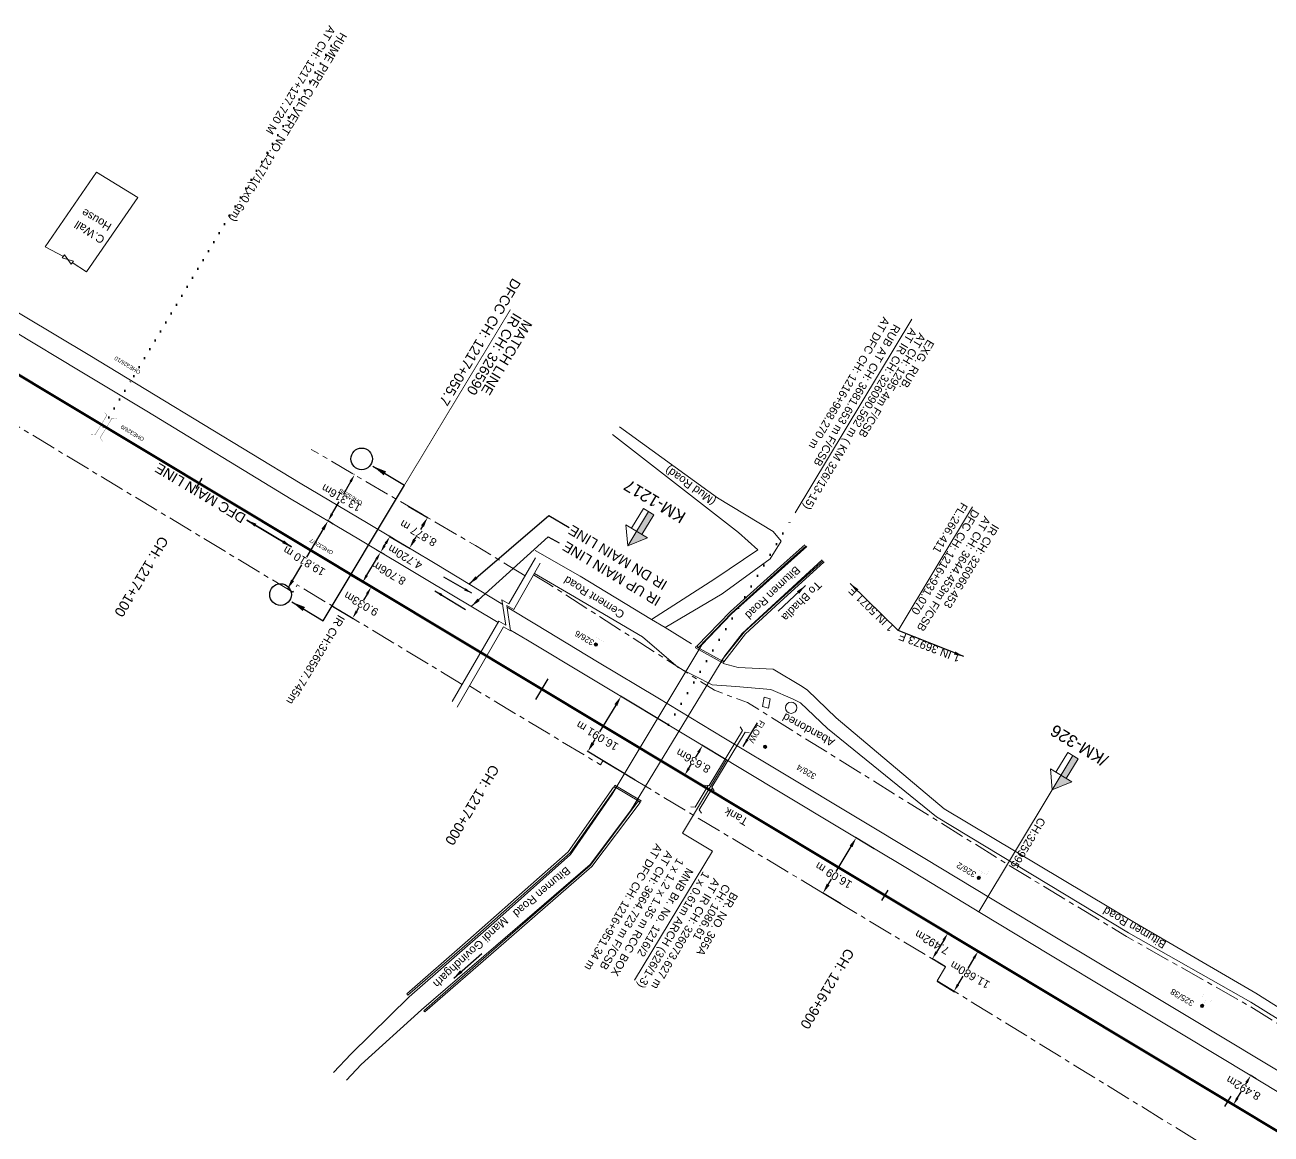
# Model space of a CAD drawing. Header units: metres. Extents: x 622835 to 629437, y 3390046 to 3394575.
# Drawn here: x 623027.5 to 623339, y 3394260.8 to 3394538.1 of the extents above; entities that cross this region are included whole.
import ezdxf
from ezdxf.enums import TextEntityAlignment as Align

# ---------------------------------------------------------------- set-up
doc = ezdxf.new("R2010")
doc.units = ezdxf.units.M
doc.header["$LTSCALE"] = 2
doc.header["$MEASUREMENT"] = 0
doc.header["$PDMODE"] = 35
doc.header["$PDSIZE"] = 5
for name, pattern in [('ACAD_ISO07W100', [3, 0, -3]), ('CENTER', [2, 1.25, -0.25, 0.25, -0.25]), ('CENTER2', [1.125, 0.75, -0.125, 0.125, -0.125]), ('DOT', [0.25, 0, -0.25]), ('PHANTOM2', [1.25, 0.625, -0.125, 0.125, -0.125, 0.125, -0.125])]:
    doc.linetypes.add(name, pattern=pattern)
doc.layers.get('Defpoints').update_dxf_attribs({"color": 5, "lineweight": 0})
for name, color, linetype, lineweight in [('Boundary Dim', 10, 'Continuous', 13), ('C-ALIG-DG-LINE', 1, 'CENTER2', 70), ('C-ALIG-LABL-DG', 1, 'Continuous', 25), ('Commercial Building Pucca', 7, 'Continuous', 13), ('Commercial Building Semipucca', 7, 'Continuous', 13), ('Compound Wall', 7, 'Continuous', 13), ('Culvert Parapet', 7, 'Continuous', 0), ('DFCC BOUNDARY', 6, 'CENTER', 0), ('DOTED LINE', 7, 'ACAD_ISO07W100', 18), ('EXISTING BRIDGE DETAILS', 7, 'Continuous', 0), ('Existing Chainage', 7, 'Continuous', 0), ('Existing IR Chainage', 7, 'Continuous', 0), ('flow direction', 7, 'Continuous', 0), ('Gate', 7, 'Continuous', 13), ('IR Cut & Connection', 190, 'Continuous', 0), ('KM STONE', 7, 'Continuous', 0), ('LC DETAILS IN PLAN', 7, 'Continuous', 0), ("MANDI GOBINDGARH STN. SRJ's", 251, 'Continuous', 0), ('MATCH LINE', 7, 'Continuous', 0), ('OHE MAST', 7, 'Continuous', 0), ('Proposed Chainage', 10, 'Continuous', 0), ('PROPOSED DFCC TRACK', 1, 'Continuous', 0), ('PROPOSED GRADES IN PLAN', 10, 'Continuous', 0), ('Proposed TPTC Chainages', 10, 'Continuous', 0), ('RLY BOUNDARY', 32, 'CENTER', 0), ('Subroad Edge', 7, 'Continuous', 0), ('Text', 7, 'Continuous', 0), ('Wing Wall', 7, 'Continuous', 0)]:
    doc.layers.add(name, color=color, linetype=linetype, lineweight=lineweight)
for name, color, linetype in [('Dimension', 10, 'Continuous'), ('OHE MAST TEXT', 251, 'Continuous'), ('OP-3 CH UP', 7, 'Continuous'), ('title', 7, 'Continuous')]:
    doc.layers.add(name, color=color, linetype=linetype)
doc.styles.add('ARIAL', font='arial.ttf')
doc.styles.get("Standard").update_dxf_attribs({"font": 'arial.ttf'})
doc.styles.add('Style-Arial', font='arial.ttf')
doc.dimstyles.new('DIM', dxfattribs={"dimtxt": 2.5, "dimasz": 2.5, "dimexe": 0.18, "dimexo": 0.0625, "dimgap": 0.09, "dimtad": 0, "dimtih": 1, "dimtoh": 1, "dimdec": 3, "dimzin": 0, "dimdsep": 46, "dimtxsty": 'Standard', "dimcen": 0.09, "dimadec": 0, "dimazin": 0, "dimtfac": 1, "dimtdec": 3, "dimtofl": 0, "dimtmove": 0, "dimatfit": 3, "dimfxl": 1, "dimtolj": 1, "dimtzin": 0, "dimarcsym": 0})
doc.dimstyles.new('ISO-25', dxfattribs={"dimtxt": 2.5, "dimasz": 2.5, "dimexe": 1.25, "dimexo": 0.625, "dimtad": 1, "dimdec": 3, "dimtxsty": 'Standard', "dimcen": 2.5, "dimadec": 0, "dimazin": 0, "dimtfac": 1, "dimtdec": 3, "dimtmove": 0, "dimatfit": 3, "dimfxl": 1, "dimarcsym": 0})
doc.dimstyles.get("Standard").update_dxf_attribs({"dimtxt": 2.5, "dimasz": 2.5, "dimexe": 0.18, "dimexo": 0.0625, "dimgap": 0.09, "dimtad": 0, "dimtih": 1, "dimtoh": 1, "dimdec": 3, "dimzin": 0, "dimdsep": 46, "dimtxsty": 'Standard', "dimcen": 0.09, "dimaunit": 1, "dimadec": 4, "dimazin": 0, "dimtfac": 1, "dimtdec": 3, "dimtofl": 0, "dimtmove": 0, "dimatfit": 3, "dimfxl": 1, "dimtolj": 1, "dimtzin": 0, "dimarcsym": 0})
doc.dimstyles.new('Standard$0', dxfattribs={"dimscale": 15, "dimtxt": 0.18, "dimasz": 0.18, "dimexe": 0.18, "dimexo": 0.0625, "dimgap": 0.09, "dimtad": 1, "dimtih": 1, "dimtoh": 1, "dimzin": 0, "dimdsep": 46, "dimtxsty": 'Standard', "dimcen": -0.09, "dimclrd": 256, "dimclre": 256, "dimclrt": 256, "dimadec": 0, "dimazin": 0, "dimtfac": 1, "dimtofl": 0, "dimtmove": 0, "dimatfit": 3, "dimfxl": 1, "dimtolj": 1, "dimtzin": 0, "dimlwd": -1, "dimlwe": -1, "dimarcsym": 0})

# ---------------------------------------------------------------- blocks, each defined once
blk = doc.blocks.new('*D553')
at = {"layer": 'Defpoints', "color": 0, "ltscale": 2.5, "transparency": 16777216}
for p in [(623333.91, 3394275.41), (623335.35, 3394274.55), (623331.03, 3394267.24)]:
    blk.add_point(p, dxfattribs=at)
at = {"layer": 'Dimension', "color": 0, "lineweight": -2, "ltscale": 2.5, "transparency": 16777216}
for p, q in [((623335.3, 3394274.58), (623333.75, 3394275.5)), ((623330.6, 3394269.82), (623331.51, 3394271.35)), ((623332.89, 3394273.69), (623332.64, 3394273.27)), ((623330.97, 3394267.28), (623329.43, 3394268.19))]:
    blk.add_line(p, q, dxfattribs=at)
at = {"layer": 'Dimension', "color": 0, "ltscale": 2.5, "transparency": 16777216}
for points in [[(623332.6, 3394273.86), (623333.17, 3394273.52), (623333.91, 3394275.41)], [(623330.31, 3394269.99), (623330.89, 3394269.65), (623329.58, 3394268.1)]]:
    blk.add_solid(points, dxfattribs=at)
at = {"layer": 'Dimension', "color": 0, "lineweight": 0, "ltscale": 2.5, "transparency": 16777216, "insert": (623332.07, 3394272.31), "char_height": 2, "attachment_point": 5, "rotation": 150}
blk.add_mtext('\\A1;8.492m', dxfattribs=at)
blk = doc.blocks.new('*D554')
at = {"layer": 'Defpoints', "color": 0, "ltscale": 2.5, "transparency": 16777216}
for p in [(623196.9, 3394357.93), (623202.88, 3394354.33), (623198.43, 3394346.93)]:
    blk.add_point(p, dxfattribs=at)
at = {"layer": 'Dimension', "color": 0, "lineweight": -2, "ltscale": 2.5, "transparency": 16777216}
for p, q in [((623195.87, 3394356.21), (623195.17, 3394355.05)), ((623202.83, 3394354.36), (623196.75, 3394358.02)), ((623193.48, 3394352.24), (623194.03, 3394353.15)), ((623198.38, 3394346.96), (623192.3, 3394350.62))]:
    blk.add_line(p, q, dxfattribs=at)
at = {"layer": 'Dimension', "color": 0, "ltscale": 2.5, "transparency": 16777216}
for points in [[(623195.59, 3394356.38), (623196.16, 3394356.04), (623196.9, 3394357.93)], [(623193.2, 3394352.41), (623193.77, 3394352.07), (623192.45, 3394350.53)]]:
    blk.add_solid(points, dxfattribs=at)
at = {"layer": 'Dimension', "color": 0, "lineweight": 0, "ltscale": 2.5, "transparency": 16777216, "insert": (623194.6, 3394354.1), "char_height": 2, "attachment_point": 5, "rotation": 150}
blk.add_mtext('\\A1;8.636m', dxfattribs=at)
blk = doc.blocks.new('OHE MAST')
h = blk.add_hatch(color=256)
edge = h.paths.add_edge_path()
edge.add_arc((0, 0), 0.412, 0, 360)
at = {"lineweight": 13, "const_width": 0.008, "flags": 128}
for points in [[(1.2, 2.8), (1.2, 1.6), (-1.2, 1.6), (-1.2, 2.8)], [(0, 1.6), (0, 0)]]:
    blk.add_lwpolyline(points, dxfattribs=at)
blk.add_circle((0, 0), 0.412)
blk = doc.blocks.new('*D581')
at = {"layer": 'Boundary Dim', "color": 0, "lineweight": -2, "transparency": 16777216}
for p, q in [((623261.6, 3394308.99), (623265.92, 3394306.38)), ((623264.74, 3394304.76), (623263.19, 3394302.2)), ((623260.77, 3394298.18), (623262.04, 3394300.29)), ((623255.57, 3394298.98), (623259.89, 3394296.37))]:
    blk.add_line(p, q, dxfattribs=at)
at = {"layer": 'Boundary Dim', "color": 0, "transparency": 16777216}
for points in [[(623264.45, 3394304.93), (623265.02, 3394304.59), (623265.77, 3394306.47)], [(623260.49, 3394298.35), (623261.06, 3394298.01), (623259.74, 3394296.47)]]:
    blk.add_solid(points, dxfattribs=at)
at = {"layer": 'Defpoints', "color": 0, "transparency": 16777216}
for p in [(623261.54, 3394309.02), (623265.77, 3394306.47), (623255.51, 3394299.01)]:
    blk.add_point(p, dxfattribs=at)
at = {"layer": 'Boundary Dim', "color": 0, "transparency": 16777216, "insert": (623263.75, 3394300.59), "char_height": 2, "attachment_point": 5, "rotation": 150}
blk.add_mtext('\\A1;11.680m', dxfattribs=at)
blk = doc.blocks.new('*D582')
at = {"layer": 'Defpoints', "color": 0, "ltscale": 2.5, "transparency": 16777216}
for p in [(623115.35, 3394406.88), (623116.43, 3394406.24), (623110.89, 3394399.41)]:
    blk.add_point(p, dxfattribs=at)
at = {"layer": 'Dimension', "color": 0, "lineweight": -2, "ltscale": 2.5, "transparency": 16777216}
for p, q in [((623115.41, 3394406.85), (623116.58, 3394406.15)), ((623112.99, 3394400.48), (623115.4, 3394404.52)), ((623110.94, 3394399.38), (623112.11, 3394398.68))]:
    blk.add_line(p, q, dxfattribs=at)
at = {"layer": 'Dimension', "color": 0, "ltscale": 2.5, "transparency": 16777216}
for points in [[(623115.12, 3394404.69), (623115.69, 3394404.35), (623116.43, 3394406.24)], [(623112.7, 3394400.66), (623113.27, 3394400.31), (623111.96, 3394398.77)]]:
    blk.add_solid(points, dxfattribs=at)
at = {"layer": 'Dimension', "color": 0, "lineweight": 0, "ltscale": 2.5, "transparency": 16777216, "insert": (623118.44, 3394401.1), "char_height": 2, "attachment_point": 5, "rotation": 150}
blk.add_mtext('\\A1;8.706m', dxfattribs=at)
blk = doc.blocks.new('*D583')
at = {"layer": 'Defpoints', "color": 0, "ltscale": 2.5, "transparency": 16777216}
for p in [(623118.76, 3394410.15), (623119.69, 3394409.6), (623117.36, 3394405.69)]:
    blk.add_point(p, dxfattribs=at)
at = {"layer": 'Dimension', "color": 0, "lineweight": -2, "ltscale": 2.5, "transparency": 16777216}
for p, q in [((623117.45, 3394407.96), (623117.74, 3394408.43)), ((623119.64, 3394409.63), (623118.61, 3394410.24)), ((623117.31, 3394405.72), (623116.27, 3394406.34))]:
    blk.add_line(p, q, dxfattribs=at)
at = {"layer": 'Dimension', "color": 0, "ltscale": 2.5, "transparency": 16777216}
for points in [[(623117.17, 3394408.13), (623117.74, 3394407.79), (623116.43, 3394406.24)], [(623117.45, 3394408.61), (623118.02, 3394408.26), (623118.76, 3394410.15)]]:
    blk.add_solid(points, dxfattribs=at)
at = {"layer": 'Dimension', "color": 0, "lineweight": 0, "ltscale": 2.5, "transparency": 16777216, "insert": (623122.58, 3394405.05), "char_height": 2, "attachment_point": 5, "rotation": 150}
blk.add_mtext('\\A1;4.720m', dxfattribs=at)
blk = doc.blocks.new('KM POST PLAN')
at = {"lineweight": 0, "extrusion": (0, 0, -1)}
h = blk.add_hatch(color=256, dxfattribs=at)
h.paths.add_polyline_path([(0, -20), (0, -8.47), (3, -8.47), (3, -20)])
h.paths.add_polyline_path([(0, -8.47), (0, 0), (6.25, -8.47), (3, -8.47)], flags=16)
at = {"lineweight": 0, "flags": 128}
for points in [[(0, 0), (-6.25, -8.47), (6.25, -8.47)], [(0, 0), (0, -20)], [(0, 0), (6.25, -8.47)], [(3, -8.47), (3, -20), (-3, -20), (-3, -8.47)]]:
    blk.add_lwpolyline(points, dxfattribs=at)
at = {"lineweight": 0, "style": 'Style-Arial'}
blk.add_attdef('KM-POST', text='', height=6, dxfattribs=at).set_placement((0, -26, -263.95), align=Align.MIDDLE_CENTER)
blk = doc.blocks.new('*D593')
at = {"layer": 'Defpoints', "color": 0, "linetype": 'ByBlock', "ltscale": 5, "transparency": 16777216}
for p in [(623235.3, 3394334.84), (623239.84, 3394332.11), (623231.55, 3394318.31)]:
    blk.add_point(p, dxfattribs=at)
at = {"layer": 'DFCC BOUNDARY', "color": 0, "linetype": 'ByBlock', "lineweight": -2, "ltscale": 5, "transparency": 16777216}
for p, q in [((623239.79, 3394332.14), (623235.15, 3394334.93)), ((623234.01, 3394332.69), (623230.25, 3394326.42)), ((623228.3, 3394323.18), (623229.1, 3394324.52)), ((623231.49, 3394318.34), (623226.85, 3394321.13))]:
    blk.add_line(p, q, dxfattribs=at)
at = {"layer": 'DFCC BOUNDARY', "color": 0, "linetype": 'ByBlock', "ltscale": 5, "transparency": 16777216}
for points in [[(623233.66, 3394332.91), (623234.37, 3394332.48), (623235.3, 3394334.84)], [(623227.94, 3394323.39), (623228.65, 3394322.96), (623227.01, 3394321.03)]]:
    blk.add_solid(points, dxfattribs=at)
at = {"layer": 'DFCC BOUNDARY', "color": 0, "linetype": 'ByBlock', "ltscale": 5, "transparency": 16777216, "insert": (623229.67, 3394325.47), "char_height": 2, "attachment_point": 5, "rotation": 149}
blk.add_mtext('\\A1;16.09 m', dxfattribs=at)
blk = doc.blocks.new('*D594')
at = {"layer": 'Defpoints', "color": 0, "linetype": 'ByBlock', "ltscale": 5, "transparency": 16777216}
for p in [(623176.52, 3394370.19), (623188.37, 3394363.06), (623180.08, 3394349.27)]:
    blk.add_point(p, dxfattribs=at)
at = {"layer": 'DFCC BOUNDARY', "color": 0, "linetype": 'ByBlock', "lineweight": -2, "ltscale": 5, "transparency": 16777216}
for p, q in [((623175.23, 3394368.05), (623171.18, 3394361.32)), ((623188.32, 3394363.09), (623176.36, 3394370.28)), ((623169.51, 3394358.55), (623170.03, 3394359.41)), ((623180.03, 3394349.3), (623168.07, 3394356.5))]:
    blk.add_line(p, q, dxfattribs=at)
at = {"layer": 'DFCC BOUNDARY', "color": 0, "linetype": 'ByBlock', "ltscale": 5, "transparency": 16777216}
for points in [[(623174.87, 3394368.26), (623175.58, 3394367.83), (623176.52, 3394370.19)], [(623169.15, 3394358.76), (623169.87, 3394358.33), (623168.22, 3394356.4)]]:
    blk.add_solid(points, dxfattribs=at)
at = {"layer": 'DFCC BOUNDARY', "color": 0, "linetype": 'ByBlock', "ltscale": 5, "transparency": 16777216, "insert": (623170.6, 3394360.36), "char_height": 2, "attachment_point": 5, "rotation": 149}
blk.add_mtext('\\A1;16.091 m', dxfattribs=at)
blk = doc.blocks.new('*D595')
at = {"layer": 'Defpoints', "color": 0, "linetype": 'ByBlock', "ltscale": 5, "transparency": 16777216}
for p in [(623103.3, 3394414.07), (623104.65, 3394413.26), (623094.51, 3394396.24)]:
    blk.add_point(p, dxfattribs=at)
at = {"layer": 'DFCC BOUNDARY', "color": 0, "linetype": 'ByBlock', "lineweight": -2, "ltscale": 5, "transparency": 16777216}
for p, q in [((623102.02, 3394411.92), (623097.9, 3394405)), ((623104.59, 3394413.29), (623103.14, 3394414.16)), ((623094.44, 3394399.19), (623096.76, 3394403.09)), ((623094.45, 3394396.27), (623093, 3394397.14))]:
    blk.add_line(p, q, dxfattribs=at)
at = {"layer": 'DFCC BOUNDARY', "color": 0, "linetype": 'ByBlock', "ltscale": 5, "transparency": 16777216}
for points in [[(623101.66, 3394412.13), (623102.38, 3394411.7), (623103.3, 3394414.07)], [(623094.08, 3394399.41), (623094.8, 3394398.98), (623093.16, 3394397.05)]]:
    blk.add_solid(points, dxfattribs=at)
at = {"layer": 'DFCC BOUNDARY', "color": 0, "linetype": 'ByBlock', "ltscale": 5, "transparency": 16777216, "insert": (623097.33, 3394404.04), "char_height": 2, "attachment_point": 5, "rotation": 149}
blk.add_mtext('\\A1;19.810 m', dxfattribs=at)
blk = doc.blocks.new('*D596')
at = {"layer": 'Boundary Dim', "color": 0, "lineweight": -2, "transparency": 16777216}
for p, q in [((623109.03, 3394400.55), (623114.23, 3394397.42)), ((623113.05, 3394395.8), (623112.15, 3394394.3)), ((623104.38, 3394392.8), (623109.59, 3394389.68)), ((623110.46, 3394391.49), (623111.01, 3394392.39))]:
    blk.add_line(p, q, dxfattribs=at)
at = {"layer": 'Boundary Dim', "color": 0, "transparency": 16777216}
for points in [[(623112.77, 3394395.97), (623113.34, 3394395.63), (623114.08, 3394397.52)], [(623110.18, 3394391.66), (623110.75, 3394391.31), (623109.44, 3394389.77)]]:
    blk.add_solid(points, dxfattribs=at)
at = {"layer": 'Defpoints', "color": 0, "transparency": 16777216}
for p in [(623108.97, 3394400.58), (623104.33, 3394392.83), (623109.44, 3394389.77)]:
    blk.add_point(p, dxfattribs=at)
at = {"layer": 'Boundary Dim', "color": 0, "transparency": 16777216, "insert": (623111.58, 3394393.35), "char_height": 2, "attachment_point": 5, "rotation": 150}
blk.add_mtext('\\A1;9.033m', dxfattribs=at)
blk = doc.blocks.new('*D597')
at = {"layer": 'Boundary Dim', "color": 0, "lineweight": -2, "transparency": 16777216}
for p, q in [((623257.18, 3394309.29), (623255.38, 3394306.3)), ((623261.48, 3394309.04), (623258.06, 3394311.1)), ((623257.61, 3394302.62), (623254.19, 3394304.68))]:
    blk.add_line(p, q, dxfattribs=at)
at = {"layer": 'Boundary Dim', "color": 0, "transparency": 16777216}
for points in [[(623256.9, 3394309.46), (623257.47, 3394309.12), (623258.22, 3394311.01)], [(623255.09, 3394306.47), (623255.67, 3394306.13), (623254.35, 3394304.59)]]:
    blk.add_solid(points, dxfattribs=at)
at = {"layer": 'Defpoints', "color": 0, "transparency": 16777216}
for p in [(623261.53, 3394309.01), (623254.35, 3394304.59), (623257.67, 3394302.59)]:
    blk.add_point(p, dxfattribs=at)
at = {"layer": 'Boundary Dim', "color": 0, "transparency": 16777216, "insert": (623254.26, 3394308.72), "char_height": 2, "attachment_point": 5, "rotation": 150}
blk.add_mtext('\\A1;7.492m', dxfattribs=at)
blk = doc.blocks.new('*D611')
at = {"layer": 'Defpoints', "color": 0, "ltscale": 2.5, "transparency": 16777216}
for p in [(623109.93, 3394425.61), (623103.3, 3394414.07), (623103.3, 3394414.07)]:
    blk.add_point(p, dxfattribs=at)
at = {"layer": 'RLY BOUNDARY', "color": 0, "lineweight": -2, "ltscale": 2.5, "transparency": 16777216}
for p, q in [((623108.93, 3394423.88), (623107.17, 3394420.8)), ((623109.87, 3394425.64), (623109.77, 3394425.7)), ((623104.29, 3394415.8), (623106.06, 3394418.88)), ((623103.24, 3394414.1), (623103.14, 3394414.15))]:
    blk.add_line(p, q, dxfattribs=at)
at = {"layer": 'RLY BOUNDARY', "color": 0, "ltscale": 2.5, "transparency": 16777216}
for points in [[(623108.64, 3394424.04), (623109.22, 3394423.71), (623109.93, 3394425.61)], [(623104, 3394415.97), (623104.58, 3394415.63), (623103.3, 3394414.07)]]:
    blk.add_solid(points, dxfattribs=at)
at = {"layer": 'RLY BOUNDARY', "color": 0, "lineweight": 0, "ltscale": 2.5, "transparency": 16777216, "insert": (623106.61, 3394419.84), "char_height": 2, "attachment_point": 5, "rotation": 150}
blk.add_mtext('\\A1;13.316m', dxfattribs=at)
blk = doc.blocks.new('GT')
at = {"layer": 'Gate', "lineweight": 0}
for p, q in [((-0.5, -0.5), (-0.5, 0.5)), ((-0.5, 0.5), (0.5, -0.5)), ((0.5, 0.5), (0.5, -0.5))]:
    blk.add_line(p, q, dxfattribs=at)
at = {"layer": 'Gate', "lineweight": 0, "flags": 128}
blk.add_lwpolyline([(0.5, 0.5), (-0.5, -0.5)], dxfattribs=at)
blk = doc.blocks.new('*D501')
at = {"layer": 'Defpoints', "color": 0, "linetype": 'ByBlock', "ltscale": 5, "transparency": 16777216}
for p in [(623123.25, 3394417.81), (623128.17, 3394414.93), (623118.76, 3394410.15)]:
    blk.add_point(p, dxfattribs=at)
at = {"layer": 'DFCC BOUNDARY', "color": 0, "linetype": 'ByBlock', "lineweight": -2, "ltscale": 5, "transparency": 16777216}
for p, q in [((623123.31, 3394417.78), (623128.32, 3394414.83)), ((623126.9, 3394412.77), (623126.43, 3394411.95)), ((623118.82, 3394410.12), (623123.83, 3394407.18)), ((623124.94, 3394409.42), (623125.3, 3394410.04))]:
    blk.add_line(p, q, dxfattribs=at)
at = {"layer": 'DFCC BOUNDARY', "color": 0, "linetype": 'ByBlock', "ltscale": 5, "transparency": 16777216}
for points in [[(623126.54, 3394412.98), (623127.26, 3394412.56), (623128.17, 3394414.93)], [(623124.58, 3394409.64), (623125.3, 3394409.21), (623123.68, 3394407.27)]]:
    blk.add_solid(points, dxfattribs=at)
at = {"layer": 'DFCC BOUNDARY', "color": 0, "linetype": 'ByBlock', "ltscale": 5, "transparency": 16777216, "insert": (623125.86, 3394411), "char_height": 2, "attachment_point": 5, "rotation": 149}
blk.add_mtext('\\A1;8.877 m', dxfattribs=at)
blk = doc.blocks.new('Tick Hor')
blk.add_lwpolyline([(-0.5, 0), (0.5, 0)])

msp = doc.modelspace()

# ---------------------------------------------------------------- linework, layer by layer
at = {"lineweight": 13}
for p, q in [((623198.5544, 3394347.9082), (623206.8589, 3394361.7066)), ((623199.2402, 3394347.4963), (623207.5473, 3394361.299))]:
    msp.add_line(p, q, dxfattribs=at)
at = {"lineweight": 0}
for points in [[(623206.2757, 3394362.5846), (623206.858, 3394361.7079)], [(623208.5959, 3394361.2082), (623207.5473, 3394361.299)], [(623197.5064, 3394348.0056), (623198.5544, 3394347.9082)], [(623199.8179, 3394346.6147), (623199.241, 3394347.495)]]:
    msp.add_lwpolyline(points, dxfattribs=at)
at = {"layer": 'C-ALIG-DG-LINE', "color": 1, "linetype": 'Continuous', "lineweight": 50, "flags": 128}
msp.add_lwpolyline([(623383.3956, 3394235.7723), (622885.6811, 3394534.8752)], dxfattribs=at)
at = {"layer": 'Commercial Building Pucca', "lineweight": 13}
msp.add_circle((623219.0453, 3394367.3687), 1.421, dxfattribs=at)
at = {"layer": 'Commercial Building Semipucca'}
msp.add_3dface([(623213.4095, 3394367.2748), (623211.8898, 3394367.6716), (623212.2936, 3394369.9861), (623213.8133, 3394369.5893)], dxfattribs=at)
at = {"layer": 'Compound Wall', "flags": 128}
for points in [[(623037.1717, 3394480.1984), (623032.5787, 3394482.5895), (623045.4042, 3394501.2195), (623055.7221, 3394494.9364)], [(623055.7221, 3394494.9364), (623042.8966, 3394476.3064), (623039.3594, 3394478.6411)]]:
    msp.add_lwpolyline(points, dxfattribs=at)
at = {"layer": 'Culvert Parapet'}
for points in [[(623195.1152, 3394382.3505), (623202.096, 3394378.5289), (623202.2444, 3394378.8764), (623195.2636, 3394382.6979)], [(623174.8001, 3394347.6922), (623174.9912, 3394348.0088), (623181.5506, 3394344.084), (623181.3593, 3394343.7671)]]:
    msp.add_3dface(points, dxfattribs=at)
at = {"layer": 'DOTED LINE', "color": 1, "linetype": 'ACAD_ISO07W100', "lineweight": 50, "ltscale": 0.5}
msp.add_line((623188.3735, 3394363.0587), (623220.0608, 3394416.0538), dxfattribs=at)
at = {"layer": 'EXISTING BRIDGE DETAILS', "linetype": 'Continuous', "lineweight": 0}
msp.add_lwpolyline([(623202.884, 3394354.3264), (623191.8833, 3394336.0445), (623199.3744, 3394331.537), (623179.9357, 3394299.2321)], dxfattribs=at)
at = {"layer": 'Existing IR Chainage', "color": 7, "linetype": 'Continuous', "lineweight": 13}
msp.add_line((623284.3289, 3394346.8263), (623265.9738, 3394316.3721), dxfattribs=at)
at = {"layer": 'IR Cut & Connection', "color": 7, "lineweight": 0, "flags": 128}
for points in [[(623146.95, 3394393.1605), (623130.0888, 3394403.3968), (623113.3408, 3394413.3933), (623096.3297, 3394423.5464), (623060.1324, 3394445.5133), (623043.7242, 3394455.3836), (623027.2188, 3394465.3123), (623011.691, 3394474.6544), (622996.3704, 3394483.8718), (622979.3683, 3394494.0928), (622962.2959, 3394504.3561), (622946.5674, 3394513.8128), (622930.8064, 3394523.2891), (622919.7902, 3394529.9134)], [(623145.7875, 3394388.6724), (623127.8563, 3394399.4345), (623110.9857, 3394409.4848), (623094.1208, 3394419.5316), (623057.9719, 3394441.4829), (623041.3756, 3394451.4746), (623024.7807, 3394461.4654), (623009.3463, 3394470.7524), (622993.9116, 3394480.0396), (622977.0232, 3394490.1904), (622960.1352, 3394500.341), (622944.2224, 3394509.9102), (622928.3098, 3394519.4794), (622919.5391, 3394524.7565)], [(623351.5872, 3394270.1154), (623336.2022, 3394279.3922), (623319.4198, 3394289.4582), (623302.7675, 3394299.4461), (623285.8057, 3394309.6286), (623268.8587, 3394319.8023), (623252.4539, 3394329.6945), (623234.2885, 3394340.6169), (623218.6494, 3394350.0202), (623202.2519, 3394359.8891), (623185.7559, 3394369.8172), (623170.6853, 3394378.8825), (623155.4349, 3394388.0559), (623148.0364, 3394392.5093)], [(623349.212, 3394266.1693), (623333.791, 3394275.4958), (623317.0747, 3394285.5621), (623300.3599, 3394295.6275), (623283.5005, 3394305.7987), (623266.6407, 3394315.9702), (623247.6881, 3394327.3931), (623232.0003, 3394336.8197), (623216.3136, 3394346.2455), (623199.9609, 3394356.0853), (623183.6076, 3394365.9255), (623168.3928, 3394375.0776), (623153.1781, 3394384.2296), (623148.9028, 3394386.7993)]]:
    msp.add_lwpolyline(points, dxfattribs=at)
at = {"layer": 'MATCH LINE', "linetype": 'PHANTOM2', "ltscale": 15, "const_width": 0.2}
msp.add_lwpolyline([(623148.8947, 3394466.914), (623115.3225, 3394411.2963)], dxfattribs=at)
at = {"layer": 'OP-3 CH UP', "color": 1, "lineweight": 25, "ltscale": 2, "flags": 128}
msp.add_lwpolyline([(623262.2403, 3394380.1428), (623245.8063, 3394386.6613), (623234.0691, 3394398.1834)], dxfattribs=at)
at = {"layer": 'PROPOSED DFCC TRACK', "linetype": 'Continuous', "lineweight": 13}
for p, q in [((623195.0624, 3394342.4936), (623198.3333, 3394347.9288)), ((623196.0912, 3394341.8757), (623199.3619, 3394347.3106))]:
    msp.add_line(p, q, dxfattribs=at)
at = {"layer": 'PROPOSED DFCC TRACK', "linetype": 'Continuous', "const_width": 0.05, "flags": 128}
for points in [[(623048.0277, 3394440.5462), (623045.088, 3394435.5937), (623043.9634, 3394435.711)], [(623045.0593, 3394435.6109), (623048.0563, 3394440.5291), (623047.3407, 3394441.3303)], [(623046.3467, 3394434.8673), (623049.3467, 3394439.7905), (623050.4713, 3394439.6737)], [(623049.3035, 3394439.7833), (623046.3609, 3394434.8259), (623046.996, 3394433.8905)]]:
    msp.add_lwpolyline(points, dxfattribs=at)
at = {"layer": 'PROPOSED DFCC TRACK', "linetype": 'Continuous', "lineweight": 13, "flags": 128}
for points in [[(623194.0145, 3394342.5909), (623195.0624, 3394342.4936)], [(623196.6693, 3394340.9935), (623196.0924, 3394341.8738)]]:
    msp.add_lwpolyline(points, dxfattribs=at)
at = {"layer": 'PROPOSED GRADES IN PLAN', "linetype": 'Continuous', "lineweight": 0}
msp.add_line((623264.4145, 3394417.6257), (623245.8063, 3394386.6613), dxfattribs=at)
msp.add_lwpolyline([(623220.0608, 3394416.0538), (623249.2205, 3394464.5074)], dxfattribs=at)
at = {"layer": 'Proposed TPTC Chainages', "linetype": 'DOT', "lineweight": 50, "ltscale": 5}
msp.add_lwpolyline([(623047.2023, 3394437.6994), (623054.7236, 3394450.2783), (623106.5439, 3394536.9448)], dxfattribs=at)
at = {"layer": 'RLY BOUNDARY', "lineweight": 20, "ltscale": 2.5, "flags": 128}
for points in [[(623136.8532, 3394373.2175), (623095.618, 3394398.0838), (623094.5072, 3394396.243), (623008.8839, 3394447.911), (623009.3425, 3394448.6737), (622923.67, 3394500.1921), (622923.1188, 3394499.275), (622897.0345, 3394514.9539)], [(623152.5462, 3394400.3639), (623140.1692, 3394407.9033), (623099.1143, 3394431.9453)], [(624082.2372, 3393876.9217), (623994.8138, 3393929.607), (623900.9851, 3393986.0695), (623823.0282, 3394031.636), (623721.9959, 3394090.9387), (623703.5821, 3394071.7208), (623686.3174, 3394080.8987), (623656.2732, 3394098.555), (623627.6506, 3394115.8836), (623596.3992, 3394133.7712), (623561.6083, 3394154.5801), (623519.2318, 3394180.2787), (623495.4509, 3394194.0451), (623462.5543, 3394213.7108), (623456.6766, 3394217.3012), (623394.9081, 3394255.1289), (623364.5309, 3394273.6022), (623333.4731, 3394292.8887), (623302.8543, 3394310.2056), (623273.9451, 3394327.7179), (623208.1343, 3394368.6587), (623199.8719, 3394371.728), (623158.3771, 3394398.3692), (623154.6672, 3394400.5571)], [(623255.5707, 3394299.1115), (623257.6682, 3394302.5915), (623171.9912, 3394354.1364), (623171.3832, 3394353.1251), (623138.6295, 3394372.8143)], [(623255.5707, 3394299.1115), (623434.452, 3394188.9817)]]:
    msp.add_lwpolyline(points, dxfattribs=at)
at = {"layer": 'Subroad Edge', "lineweight": 15, "flags": 128}
for points in [[(623216.5463, 3394408.9958), (623214.5249, 3394411.453), (623200.6271, 3394419.8156), (623176.1743, 3394437.5768)], [(623184.1404, 3394389.4527), (623200.017, 3394399.5888), (623210.7055, 3394406.8478), (623205.877, 3394411.1374), (623174.4282, 3394435.6354)], [(623187.5787, 3394387.3961), (623201.8067, 3394395.8582), (623213.7873, 3394404.6042), (623216.5463, 3394408.9958)], [(623155.112, 3394406.6936), (623166.2837, 3394400.2429), (623184.1404, 3394389.4527), (623187.5787, 3394387.3961), (623194.1408, 3394383.3637)], [(623204.1252, 3394390.8196), (623222.9357, 3394407.6933)], [(623206.8206, 3394385.8912), (623226.7915, 3394404.3139)], [(623154.9003, 3394400.9603), (623163.9332, 3394395.6855), (623181.933, 3394385.0564), (623190.8109, 3394377.4191)], [(623174.3369, 3394345.7332), (623196.7322, 3394383.0736), (623204.1252, 3394390.8196)], [(623178.9039, 3394341.6253), (623202.4677, 3394380.3725), (623206.8206, 3394385.8912)], [(623228.1307, 3394362.178), (623221.3557, 3394368.6011), (623219.3741, 3394369.5888), (623214.013, 3394371.9278), (623205.2339, 3394372.71), (623199.3362, 3394373.1125), (623190.8109, 3394377.4191)], [(623230.286, 3394364.8426), (623223.1641, 3394371.7676), (623221.8473, 3394372.6463), (623214.5195, 3394376.9748), (623205.7804, 3394377.471), (623202.0632, 3394378.4015)], [(623230.286, 3394364.8426), (623257.2787, 3394342.1291), (623304.8727, 3394313.6607), (623335.1804, 3394296.0092), (623366.0415, 3394276.5706), (623394.7573, 3394259.1745), (623426.2384, 3394239.7871), (623458.3512, 3394220.752), (623460.8456, 3394219.1832), (623467.1429, 3394225.9908), (623476.3744, 3394235.7482), (623484.1798, 3394243.5463)], [(623228.1307, 3394362.178), (623255.4111, 3394340.1144), (623303.3596, 3394311.0686), (623333.9832, 3394293.7491), (623365.0545, 3394274.4542), (623395.4291, 3394255.9825), (623457.1984, 3394218.1543), (623463.0675, 3394214.5691)], [(623174.3369, 3394345.7332), (623163.8681, 3394330.6987), (623144.7548, 3394313.5629), (623123.6101, 3394295.0655), (623109.0951, 3394280.8336), (623104.6976, 3394276.2023)], [(623178.9039, 3394341.6253), (623168.8513, 3394328.1767), (623148.244, 3394310.4466), (623126.6963, 3394291.8543), (623111.5455, 3394278.1456), (623107.9006, 3394274.2958)]]:
    msp.add_lwpolyline(points, dxfattribs=at)
at = {"layer": 'title', "color": 7, "lineweight": -2}
msp.add_lwpolyline([(623102.124, 3394389.1263), (623122.4012, 3394423.0386)], dxfattribs=at)
at = {"layer": 'title', "color": 7, "lineweight": 13}
for points in [[(623155.1553, 3394404.8772), (623148.4989, 3394393.3627), (623146.7674, 3394394.3637), (623147.728, 3394388.033), (623145.9965, 3394389.034), (623134.3609, 3394368.9061)], [(623156.3553, 3394403.4772), (623149.6989, 3394391.9627), (623147.9674, 3394392.9637), (623148.928, 3394386.633), (623147.1965, 3394387.634), (623135.5609, 3394367.5061)]]:
    msp.add_lwpolyline(points, dxfattribs=at)
at = {"layer": 'title', "color": 0, "lineweight": -2}
for centre in [(623111.7037, 3394429.5762), (623091.4266, 3394395.6639)]:
    msp.add_circle(centre, 2.7044, dxfattribs=at)
at = {"layer": 'Wing Wall', "flags": 128}
for points in [[(623222.7736, 3394407.8354), (623218.3251, 3394403.8609), (623204.1297, 3394391.0273), (623195.9012, 3394382.4697), (623195.5167, 3394382.739), (623203.874, 3394391.4377), (623218.0337, 3394404.1898), (623222.454, 3394408.1155)], [(623202.1752, 3394379.0124), (623201.7462, 3394379.2815), (623207.3927, 3394386.3173), (623215.8927, 3394394.1253), (623227.026, 3394404.1084)], [(623227.3357, 3394403.8369), (623216.1897, 3394393.7733), (623207.6715, 3394385.8265), (623202.2444, 3394378.8764)]]:
    msp.add_lwpolyline(points, dxfattribs=at)
for points in [[(623123.2821, 3394295.5053), (623123.0221, 3394295.8678), (623138.263, 3394309.1611), (623163.3124, 3394331.3554), (623174.6876, 3394347.5526), (623175.212, 3394347.3509), (623163.8373, 3394331.1313), (623138.6111, 3394308.7931), (623123.2821, 3394295.5053)], [(623127.4628, 3394291.312), (623127.2145, 3394291.6059), (623145.6103, 3394307.6906), (623168.8986, 3394328.0238), (623180.8174, 3394343.9921), (623181.2807, 3394343.7157), (623169.2235, 3394327.6756), (623145.8883, 3394307.3658), (623127.4628, 3394291.312)]]:
    msp.add_lwpolyline(points, close=True, dxfattribs=at)

# ---------------------------------------------------------------- block references
at = {"layer": 'C-ALIG-LABL-DG', "color": 1, "linetype": 'Continuous', "lineweight": 25, "rotation": 238.9961273615629}
for p, xscale, yscale, zscale in [((623071.0081, 3394423.5024), 3, 3, 3), ((623156.7213, 3394371.9928), 6.000000000000001, 6.000000000000001, 6.000000000000001), ((623242.4346, 3394320.4832), 3, 3, 3), ((623328.1478, 3394268.9736), 3, 3, 3)]:
    msp.add_blockref('Tick Hor', p, dxfattribs=dict(at, xscale=xscale, yscale=yscale, zscale=zscale))
at = {"layer": 'Gate', "xscale": 2.685388698972923, "yscale": 0.9997814889079443, "zscale": 1.638536515234164, "rotation": 324.2828111655098}
msp.add_blockref('GT', (623038.2655, 3394479.4197), dxfattribs=at)
at = {"layer": 'KM STONE'}
ref = msp.add_blockref('KM POST PLAN', (623284.3289, 3394346.8263), dxfattribs=dict(at, xscale=0.4999999999999998, yscale=0.4999999999999998, zscale=0.4999999999999998, rotation=148.9222420757262))
ref.add_attrib('KM-POST', '/KM-326', dxfattribs={"layer": '0', "height": 3, "rotation": 148.922242, "style": 'Style-Arial'}).set_placement((623291.0395, 3394357.9604, -131.9737), align=Align.MIDDLE_CENTER)
at = {"layer": 'OHE MAST', "color": 2, "rotation": 329.0208306544455}
for p in [(623170.2705, 3394383.1445), (623212.524, 3394357.6127), (623265.9467, 3394324.8437), (623321.7645, 3394292.8204)]:
    msp.add_blockref('OHE MAST', p, dxfattribs=at)
at = {"layer": 'Proposed Chainage', "lineweight": 0}
ref = msp.add_blockref('KM POST PLAN', (623178.256, 3394407.8271), dxfattribs=dict(at, xscale=0.4999999999999997, yscale=0.4999999999999997, zscale=0.4999999999999997, rotation=149))
ref.add_attrib('KM-POST', 'KM-1217', dxfattribs={"layer": '0', "color": 10, "height": 3, "rotation": 149, "style": 'Style-Arial'}).set_placement((623184.9515, 3394418.9702, -131.9737), align=Align.MIDDLE_CENTER)

# ---------------------------------------------------------------- texts
at = {"layer": 'C-ALIG-LABL-DG', "color": 1, "lineweight": 25, "style": 'ARIAL'}
for s, rotation, p in [('CH: 1217+100', 239.123596, (623061.3913, 3394410.48)), ('CH: 1217+000', 238.996127, (623144.0881, 3394353.3975)), ('CH: 1216+900', 239.123596, (623232.8178, 3394307.4608))]:
    msp.add_text(s, height=2.5, rotation=rotation, dxfattribs=at).set_placement(p)
at = {"layer": 'EXISTING BRIDGE DETAILS', "color": 10, "style": 'ARIAL'}
for s, p in [('AT DFC CH: 1216+968.270 m', (623242.0831, 3394465.2382)), ('RUB AT CH: 3681.653 m F/CSB', (623244.7499, 3394463.426)), ('AT DFC CH: 1216+951.34 m', (623185.2726, 3394333.5745)), ('AT CH: 3664.723 m F/CSB', (623187.9394, 3394331.7623)), ('1 x 1.2 x 1.35 m RCC BOX', (623190.6062, 3394329.9501)), (' MNB Br. No. 1216/2', (623193.376, 3394328.1965))]:
    msp.add_text(s, height=2, rotation=240, dxfattribs=at).set_placement(p)
at = {"layer": 'EXISTING BRIDGE DETAILS', "style": 'ARIAL'}
for s, p in [('1 x 0.61m ARCH (326/1-3)', (623197.0769, 3394326.5952)), ('AT IR CH: 326073.627 m', (623199.6577, 3394324.9126)), ('CH: 1086.61', (623202.2344, 3394323.5059)), (' BR. NO. 365A ', (623204.5262, 3394322.1356))]:
    msp.add_text(s, height=2, rotation=240, dxfattribs=at).set_placement(p)
at = {"layer": 'Existing Chainage', "lineweight": 0, "insert": (623274.5981, 3394327.5274), "char_height": 2, "attachment_point": 6, "rotation": 238.922242, "line_spacing_factor": 0.6, "style": 'Style-Arial'}
msp.add_mtext('CH:325995', dxfattribs=at)
at = {"layer": 'IR Cut & Connection', "color": 7, "lineweight": 0, "style": 'ARIAL'}
for s, p in [('IR DN MAIN LINE', (623163.7372, 3394412.1062)), ('IR UP MAIN LINE', (623162.28, 3394408.032))]:
    msp.add_text(s, height=2.5, rotation=149, dxfattribs=at).set_placement(p, align=Align.MIDDLE_RIGHT)
at = {"layer": 'LC DETAILS IN PLAN', "lineweight": 13, "style": 'ARIAL'}
for s, p in [('AT IR CH: 326090.562 m ( KM 326/13-15)', (623248.9235, 3394462.4724)), ('AT CH: 1295.4m F/CSB', (623251.1225, 3394461.2317)), ('EXG. RUB. ', (623253.2205, 3394459.5727))]:
    msp.add_text(s, height=2, rotation=239.039976, dxfattribs=at).set_placement(p)
at = {"layer": "MANDI GOBINDGARH STN. SRJ's", "color": 3, "lineweight": 18, "insert": (623106.7512, 3394390.2798), "char_height": 2, "width": 46.810471, "attachment_point": 4, "rotation": 238.971941, "line_spacing_factor": 0.648, "style": 'Style-Arial'}
msp.add_mtext('\\A1;{\\C0;IR \\A0;CH:326587.745m}', dxfattribs=at)
at = {"layer": 'MATCH LINE', "linetype": 'Continuous'}
for s, p in [('IR CH: 326590', (623149.7181, 3394466.3086)), ('MATCH LINE', (623152.3366, 3394464.6271))]:
    msp.add_text(s, height=2.5, rotation=239.034667, dxfattribs=at).set_placement(p)
at = {"layer": 'OHE MAST TEXT'}
for s, p in [('OHE326/10', (623056.5417, 3394451.5403)), ('OHE326/9', (623057.4525, 3394434.7874)), ('OHE326/8', (623112.0239, 3394418.8669)), ('OHE326/7', (623104.6833, 3394406.4261))]:
    msp.add_text(s, height=1, rotation=149, dxfattribs=at).set_placement(p)
at = {"layer": 'OHE MAST TEXT', "style": 'ARIAL'}
for s, rotation, p in [('326/6', 149, (623170.0044, 3394384.104)), ('FLOW', 240.893616, (623211.2762, 3394364.4055)), ('326/4', 149, (623225.484, 3394350.649)), ('326/2', 149, (623265.4597, 3394326.1362)), ('325/38', 149, (623319.9027, 3394293.9463))]:
    msp.add_text(s, height=1.5, rotation=rotation, dxfattribs=at).set_placement(p)
at = {"layer": 'Proposed Chainage', "lineweight": 0, "insert": (623131.9954, 3394443.2317), "char_height": 2.5, "attachment_point": 6, "rotation": 239.216686, "line_spacing_factor": 0.6, "style": 'Style-Arial'}
msp.add_mtext(' DFCC CH: 1217+055.7', dxfattribs=at)
at = {"layer": 'PROPOSED DFCC TRACK', "color": 10, "linetype": 'Continuous', "lineweight": -3, "ltscale": 5}
msp.add_text(' DFC MAIN LINE', height=2.5, rotation=149, dxfattribs=at).set_placement((623061.036, 3394428.6934), align=Align.RIGHT)
at = {"layer": 'PROPOSED GRADES IN PLAN', "lineweight": 0, "insert": (623265.3177, 3394416.6595), "char_height": 2, "attachment_point": 4, "rotation": 238.996127, "line_spacing_factor": 1.08, "style": 'Style-Arial'}
msp.add_mtext('\\pxsm1;AT CH: 3644.453m F/CSB\\PDFC CH: 1216+931.070\\PFL:266.411', dxfattribs=at)
at = {"layer": 'PROPOSED GRADES IN PLAN', "color": 7, "lineweight": 0, "insert": (623270.2487, 3394413.0062), "char_height": 2, "attachment_point": 4, "rotation": 238.9961, "line_spacing_factor": 1.08, "style": 'Style-Arial'}
msp.add_mtext('IR CH: 326066.453', dxfattribs=at)
at = {"layer": 'PROPOSED GRADES IN PLAN', "lineweight": 13, "char_height": 2, "line_spacing_factor": 0.84, "style": 'Style-Arial'}
for s, insert, attachment_point, rotation in [('1 IN 5071 F', (623245.0732, 3394387.5822), 7, 135.529766), ('1 IN 36973 F', (623246.4523, 3394386.3048), 9, 159.236159)]:
    msp.add_mtext(s, dxfattribs=dict(at, insert=insert, attachment_point=attachment_point, rotation=rotation))
at = {"layer": 'Proposed TPTC Chainages', "color": 1, "lineweight": 0, "insert": (623105.8484, 3394536.7054), "char_height": 2, "width": 190.661027, "attachment_point": 4, "rotation": 239.123596, "line_spacing_factor": 0.6, "style": 'ARIAL'}
msp.add_mtext('\\pxsm0.5;HUME PIPE CULVERT NO.1217/1(1x0.6m)\\P\\P\\psm1;AT CH: 1217+127.720 M', dxfattribs=at)
at = {"layer": 'Subroad Edge', "style": 'ARIAL'}
for s, rotation, p in [('(Mud Road)', 144.548568, (623200.4335, 3394419.3977)), ('Bitumen Road ', 223.502574, (623220.1829, 3394402.9478)), ('Cement Road', 147.775856, (623177.6178, 3394391.2065)), ('To Bhadla', 225.04478, (623225.472, 3394399.2094)), ('Bitumen Road', 220.183182, (623162.8318, 3394327.7902)), ('Mandi Govindhgarh', 223.00644, (623147.2084, 3394315.269)), ('Bitumen Road', 149.631768, (623312.9994, 3394308.7667))]:
    msp.add_text(s, height=2, rotation=rotation, dxfattribs=at).set_placement(p)
at = {"layer": 'Text'}
for s, rotation, p in [('C.Wall', 148.052145, (623047.7103, 3394484.911)), ('House', 149.548801, (623049.4012, 3394488.1595)), ('Abandoned', 151.51637, (623230.1519, 3394359.3074)), ('Tank', 150.370517, (623208.5121, 3394339.501))]:
    msp.add_text(s, height=2, rotation=rotation, dxfattribs=at).set_placement(p)
at = {"layer": 'Text', "style": 'ARIAL'}
msp.add_text('Abandoned', height=2, rotation=151.51637, dxfattribs=at).set_placement((623230.1519, 3394359.3074))

# ---------------------------------------------------------------- dimensions: what is measured, and where the dimension line sits
at = {"layer": 'Boundary Dim'}
for base, p1, p2, angle, dimstyle, override, picture, middle in [((623109.436, 3394389.7697), (623108.9718, 3394400.5789), (623104.3281, 3394392.8313), 239.062203, 'Standard$0', {"dimscale": 1, "dimtxt": 2, "dimasz": 2, "dimtad": 0, "dimdec": 3, "dimdsep": 0, "dimpost": 'm', "dimcen": 0.09, "dimclrd": 0, "dimclre": 0, "dimclrt": 0, "dimaunit": 1, "dimadec": 4, "dimtdec": 3, "dimtmove": 2, "dimlwd": 65534, "dimlwe": 65534}, '*D596', (623111.5794, 3394393.3456)), ((623254.3478, 3394304.589), (623261.5339, 3394309.0055), (623257.6665, 3394302.5888), 238.922384, 'Standard', {"dimtxt": 2, "dimasz": 2, "dimdsep": 0, "dimpost": 'm', "dimtmove": 2}, '*D597', (623254.2639, 3394308.7234)), ((623265.7678, 3394306.4712), (623255.5122, 3394299.0144), (623261.5416, 3394309.0183), 58.922242, 'Standard', {"dimtxt": 2, "dimasz": 2, "dimdsep": 0, "dimpost": 'm', "dimtmove": 2}, '*D581', (623263.7538, 3394300.5898))]:
    dim = msp.add_linear_dim(base=base, p1=p1, p2=p2, angle=angle, dimstyle=dimstyle, override=override, dxfattribs=at)
    dim.commit()
    dim.dimension.update_dxf_attribs({"geometry": picture, "text_midpoint": middle, "dimtype": 129, "text_rotation": 150})
at = {"layer": 'DFCC BOUNDARY', "color": 0, "linetype": 'ByBlock', "ltscale": 5}
for base, p1, p2, angle, override, picture, middle in [((623128.1691, 3394414.9254), (623118.7621, 3394410.1519), (623123.2542, 3394417.8088), 59.601058, {"dimtxt": 2, "dimpost": ' m'}, '*D501', (623125.8634, 3394410.9953)), ((623103.2968, 3394414.0653), (623094.5072, 3394396.243), (623104.6457, 3394413.2617), 59.216686, {"dimtxt": 2, "dimtad": 3, "dimpost": ' m', "dimtmove": 2}, '*D595', (623097.3274, 3394404.0448)), ((623176.5155, 3394370.1916), (623180.0795, 3394349.2704), (623188.3735, 3394363.0587), 58.971941, {"dimtxt": 2, "dimtad": 3, "dimpost": ' m'}, '*D594', (623170.6038, 3394360.3637))]:
    dim = msp.add_linear_dim(base=base, p1=p1, p2=p2, angle=angle, dimstyle='DIM', override=override, dxfattribs=at)
    dim.commit()
    dim.dimension.update_dxf_attribs({"geometry": picture, "text_midpoint": middle, "dimtype": 129, "text_rotation": 149})
dim = msp.add_linear_dim(base=(623235.3011, 3394334.8363), p1=(623231.5461, 3394318.307), p2=(623239.8396, 3394332.1091), angle=58.99903, text='16.09 m', dimstyle='DIM', override={"dimtxt": 2, "dimtad": 3, "dimpost": ' m'}, dxfattribs=at)
dim.commit()
dim.dimension.update_dxf_attribs({"geometry": '*D593', "text_midpoint": (623229.6743, 3394325.4721), "dimtype": 129, "text_rotation": 149})
at = {"layer": 'Dimension', "lineweight": 0, "ltscale": 2.5}
dim = msp.add_linear_dim(base=(623118.7621, 3394410.1519), p1=(623117.3602, 3394405.6873), p2=(623119.6933, 3394409.5961), angle=59.167957, text='4.720m', dimstyle='Standard', override={"dimtxt": 2, "dimasz": 2, "dimdec": 3, "dimpost": 'm', "dimtmove": 2}, dxfattribs=at)
dim.commit()
dim.dimension.update_dxf_attribs({"geometry": '*D583', "text_midpoint": (623122.5795, 3394405.0517), "dimtype": 129, "text_rotation": 150})
for base, p1, p2, angle, override, picture, middle in [((623116.4277, 3394406.2405), (623110.8856, 3394399.4107), (623115.3534, 3394406.8828), 59.123596, {"dimtxt": 2, "dimasz": 2, "dimpost": 'm', "dimtmove": 2}, '*D582', (623118.4376, 3394401.0965)), ((623196.9021, 3394357.9259), (623198.4316, 3394346.927), (623202.884, 3394354.3264), 58.963648, {"dimtxt": 2, "dimasz": 2, "dimdec": 3, "dimpost": 'm'}, '*D554', (623194.6, 3394354.1)), ((623333.905, 3394275.4076), (623331.027, 3394267.2434), (623335.3504, 3394274.5526), 59.395456, {"dimtxt": 2, "dimasz": 2, "dimdec": 3, "dimpost": 'm'}, '*D553', (623332.0722, 3394272.309))]:
    dim = msp.add_linear_dim(base=base, p1=p1, p2=p2, angle=angle, dimstyle='Standard', override=override, dxfattribs=at)
    dim.commit()
    dim.dimension.update_dxf_attribs({"geometry": picture, "text_midpoint": middle, "dimtype": 129, "text_rotation": 150})
at = {"layer": 'RLY BOUNDARY', "lineweight": 0, "ltscale": 2.5}
dim = msp.add_aligned_dim(p1=(623109.9269, 3394425.6134), p2=(623103.2968, 3394414.0653), distance=0, dimstyle='Standard', override={"dimtxt": 2, "dimasz": 2, "dimdec": 3, "dimpost": 'm'}, dxfattribs=at)
dim.commit()
dim.dimension.update_dxf_attribs({"geometry": '*D611', "text_midpoint": (623106.6119, 3394419.8393), "text_rotation": 150})

# ---------------------------------------------------------------- leaders
at = {"layer": 'flow direction', "lineweight": 0}
for points in [[(623139.2549, 3394395.9785), (623132.2523, 3394400.0225)], [(623130.013, 3394396.5757), (623137.628, 3394391.9471)], [(623207.0604, 3394357.7034), (623210.6134, 3394363.5784)]]:
    msp.add_leader(points, dimstyle='ISO-25', override={"dimtxt": 0.5, "dimasz": 2, "dimtad": 0}, dxfattribs=at)
at = {"layer": 'IR Cut & Connection', "color": 7, "lineweight": 0}
for points in [[(623138.5194, 3394398.2787), (623158.4832, 3394415.463), (623163.574, 3394412.4013)], [(623139.0908, 3394392.6917), (623158.3616, 3394410.0683), (623161.0341, 3394408.6011)]]:
    msp.add_leader(points, dimstyle='ISO-25', override={"dimtxt": 0.5, "dimtad": 0}, dxfattribs=at)
at = {"layer": 'OP-3 CH UP', "color": 1, "lineweight": 25, "ltscale": 2}
for points in [[(623233.8277, 3394398.4204), (623245.8063, 3394386.6613)], [(623262.2403, 3394380.1428), (623245.8063, 3394386.6613)]]:
    msp.add_leader(points, dimstyle='Standard', override={"dimgap": 0.09, "dimtad": 0}, dxfattribs=at)
at = {"layer": 'PROPOSED DFCC TRACK', "linetype": 'Continuous', "lineweight": 0}
for points in [[(623083.0173, 3394414.3002), (623094.2056, 3394407.5787)], [(623094.2056, 3394407.5787), (623083.0173, 3394414.3002)]]:
    msp.add_leader(points, dimstyle='ISO-25', override={"dimtxt": 3, "dimasz": 2.5, "dimtad": 0, "dimdec": 3, "dimzin": 2, "dimtdec": 3}, dxfattribs=at)
at = {"layer": 'Subroad Edge'}
for points in [[(623222.6099, 3394397.8923), (623215.8005, 3394391.5128)], [(623134.7106, 3394299.7709), (623141.718, 3394305.9324)]]:
    msp.add_leader(points, dimstyle='Standard', override={"dimasz": 2.5, "dimdsep": 0}, dxfattribs=at)
at = {"layer": 'title', "color": 7, "lineweight": -2}
for points in [[(623114.5254, 3394427.7478), (623122.4012, 3394423.0386)], [(623094.2482, 3394393.8355), (623102.124, 3394389.1263)]]:
    msp.add_leader(points, dimstyle='ISO-25', override={"dimasz": 3.5, "dimgap": 0.625, "dimtad": 0}, dxfattribs=at)

doc.saveas('drawing.dxf')
